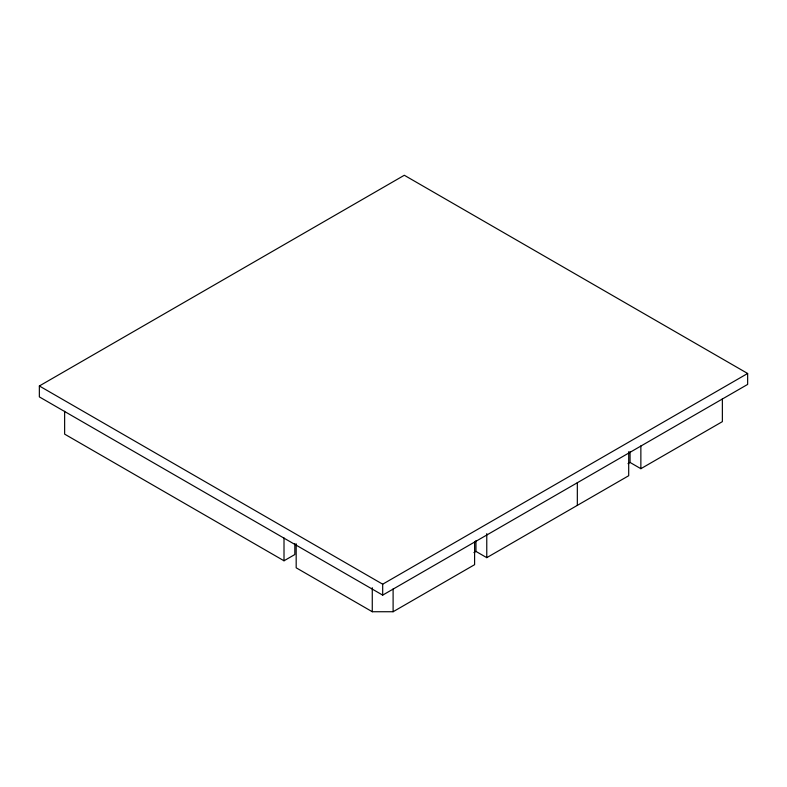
<?xml version="1.0" encoding="UTF-8"?>
<svg xmlns="http://www.w3.org/2000/svg" width="787" height="787" viewBox="0 0 787 787"><rect width="100%" height="100%" fill="white"/><g stroke="black" fill="none" stroke-linecap="round" stroke-linejoin="round"><path stroke-width="1.18" d="M39.35 385.974L404.311 175.265L747.65 373.481L747.65 384.41L382.689 595.12L39.35 396.894L39.35 385.974L382.689 584.19L747.65 373.481M64.632 411.296L64.632 434.129L284.009 560.787L294.82 554.54L294.82 543.738M473.931 552.592L475.958 551.421L486.769 557.658L628.695 475.722L628.695 451.708M628.026 463.622L630.053 462.451L640.864 468.698L722.368 421.645L722.368 398.802M296.178 543.797L296.178 567.811L372.271 611.735L393.107 611.735L474.6 564.682L474.6 541.869M640.864 445.885L640.864 468.698M630.053 451.649L630.053 462.451M577.333 482.559L577.333 505.372M486.769 533.645L486.769 557.658M475.958 540.61L475.958 551.421M393.107 588.922L393.107 611.735M382.689 584.19L382.689 595.12M372.271 587.722L372.271 611.735M284.009 537.974L284.009 560.787"/></g></svg>
